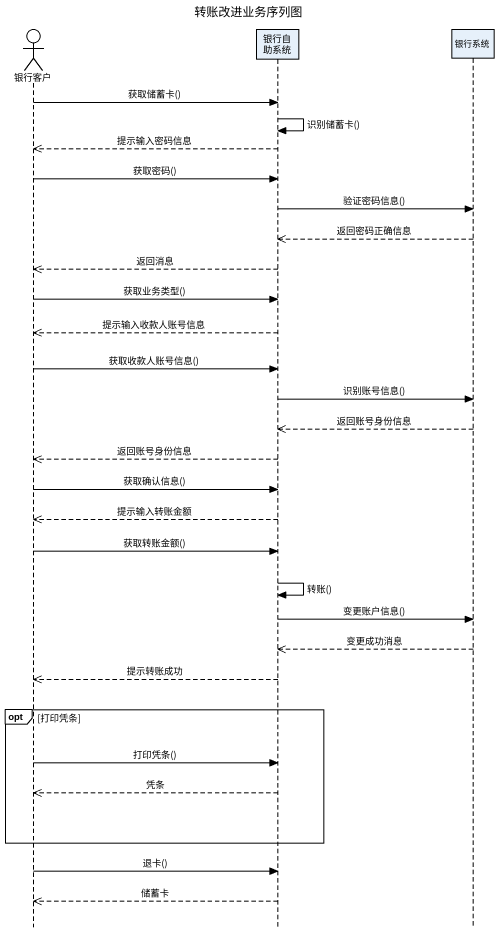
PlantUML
@startuml
title 转账改进业务序列图
hide footbox
actor 银行客户
participant 银行自助系统
participant 银行系统

银行客户 -> 银行自助系统 : 获取储蓄卡()
银行自助系统 -> 银行自助系统 : 识别储蓄卡()
银行自助系统 -->> 银行客户 : 提示输入密码信息
银行客户 -> 银行自助系统 : 获取密码()
银行自助系统 -> 银行系统 : 验证密码信息()
银行系统 -->> 银行自助系统 : 返回密码正确信息
银行自助系统 -->> 银行客户 : 返回消息
银行客户 -> 银行自助系统 : 获取业务类型()
银行自助系统 -->> 银行客户 : 提示输入收款人账号信息
银行客户 -> 银行自助系统 : 获取收款人账号信息()
银行自助系统 -> 银行系统 : 识别账号信息()
银行系统 -->> 银行自助系统 : 返回账号身份信息
银行自助系统 -->> 银行客户 : 返回账号身份信息
银行客户 -> 银行自助系统 : 获取确认信息()
银行自助系统 -->> 银行客户 : 提示输入转账金额
银行客户 -> 银行自助系统 : 获取转账金额()
银行自助系统 -> 银行自助系统 : 转账()
银行自助系统 -> 银行系统 : 变更账户信息()
银行系统 -->> 银行自助系统 : 变更成功消息
银行自助系统 -->> 银行客户 : 提示转账成功
opt 打印凭条
  银行客户 -> 银行自助系统 : 打印凭条()
  银行自助系统 -->> 银行客户 : 凭条
end
银行客户 -> 银行自助系统 : 退卡()
银行自助系统 -->> 银行客户 : 储蓄卡
@enduml
